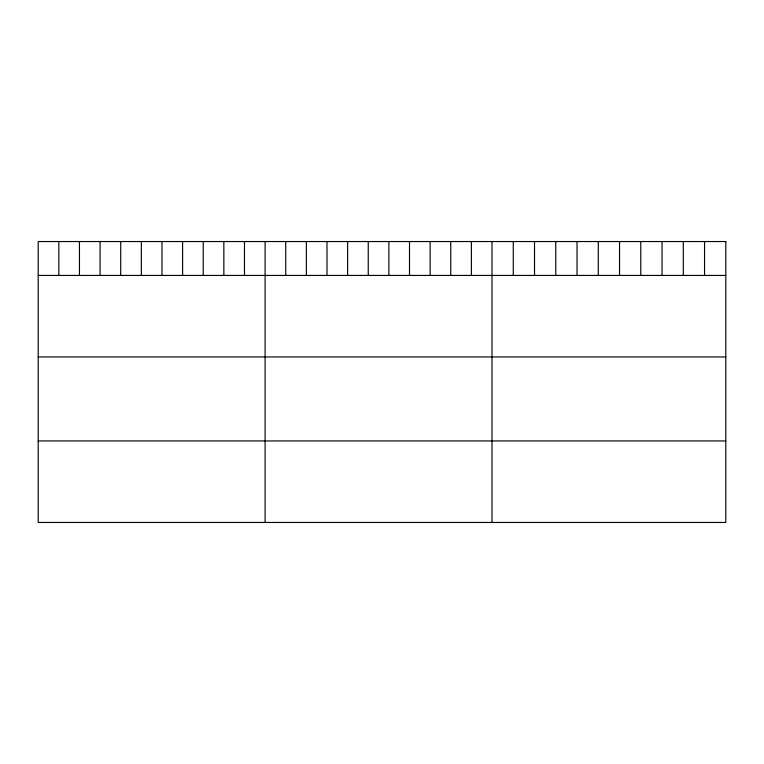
<?xml version="1.0" encoding="UTF-8"?>
<svg xmlns="http://www.w3.org/2000/svg" width="764" height="764" viewBox="0 0 764 764"><rect width="100%" height="100%" fill="white"/><g stroke="black" fill="none" stroke-linecap="round" stroke-linejoin="round"><path stroke-width="1.15" d="M38.2 275.432L725.8 275.432M38.2 356.95L725.8 356.95M38.2 440.943L725.8 440.943M704.551 241.539L704.551 275.432M683.293 241.539L683.293 275.432M662.044 241.539L662.044 275.432M640.786 241.539L640.786 275.432M619.537 241.539L619.537 275.432M598.279 241.539L598.279 275.432M577.03 241.539L577.03 275.432M555.772 241.539L555.772 275.432M534.523 241.539L534.523 275.432M513.265 241.539L513.265 275.432M492.016 241.539L492.016 522.461M471.388 241.539L471.388 275.432M450.76 241.539L450.76 275.432M430.132 241.539L430.132 275.432M409.504 241.539L409.504 275.432M388.876 241.539L388.876 275.432M368.248 241.539L368.248 275.432M347.62 241.539L347.62 275.432M326.992 241.539L326.992 275.432M306.364 241.539L306.364 275.432M285.736 241.539L285.736 275.432M265.108 241.539L265.108 522.461M244.48 241.539L244.48 275.432M223.852 241.539L223.852 275.432M203.224 241.539L203.224 275.432M182.596 241.539L182.596 275.432M161.968 241.539L161.968 275.432M141.34 241.539L141.34 275.432M120.712 241.539L120.712 275.432M100.084 241.539L100.084 275.432M79.456 241.539L79.456 275.432M58.828 241.539L58.828 275.432M725.8 241.539L38.2 241.539L38.2 522.461L725.8 522.461L725.8 241.539"/></g></svg>
